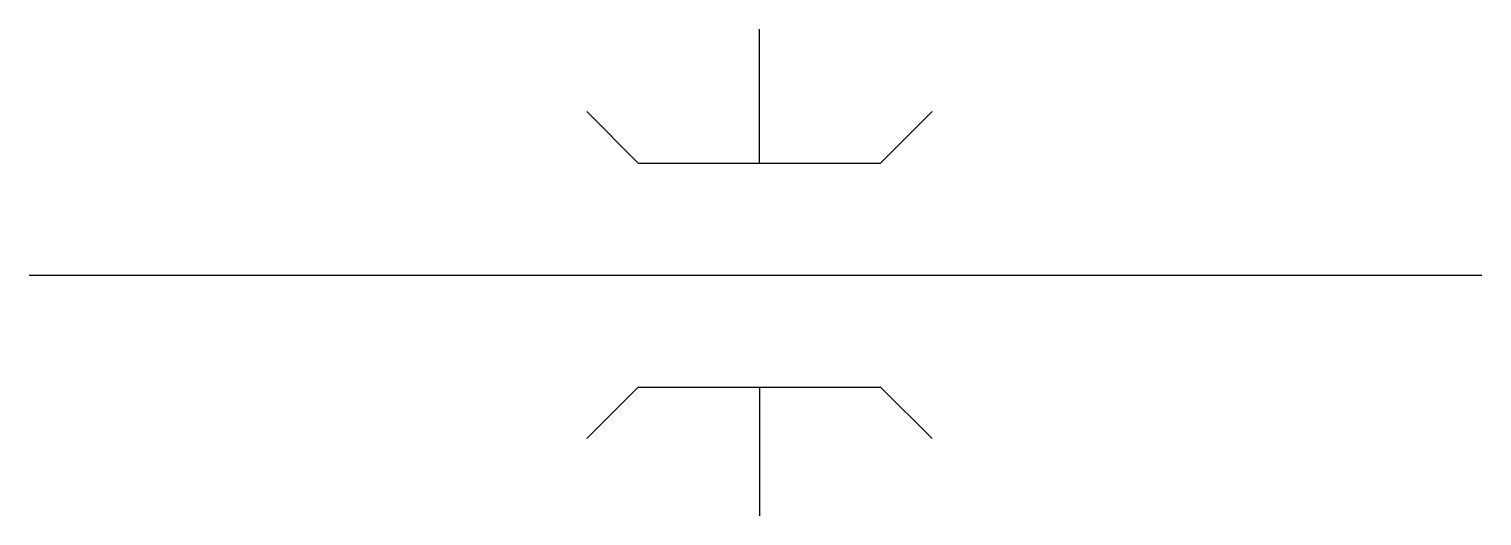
# Model space of a CAD drawing. Header units: metres. Extents: x 9.8 to 39.8, y 10.7 to 20.7.
import ezdxf

# ---------------------------------------------------------------- set-up
doc = ezdxf.new("R2010")
doc.units = ezdxf.units.M

msp = doc.modelspace()

# ---------------------------------------------------------------- linework, layer by layer
for p, q in [((22.36, 17.96), (21.3, 19.03)), ((27.36, 17.96), (28.43, 19.03)), ((22.36, 17.96), (27.36, 17.96)), ((22.36, 13.34), (21.3, 12.28)), ((22.36, 13.34), (27.36, 13.34)), ((27.36, 13.34), (28.43, 12.28))]:
    msp.add_line(p, q)
for points in [[(24.86, 17.96), (24.86, 20.73)], [(9.78, 15.65), (39.78, 15.65)], [(24.86, 13.34), (24.86, 10.68)]]:
    msp.add_lwpolyline(points)

doc.saveas('drawing.dxf')
